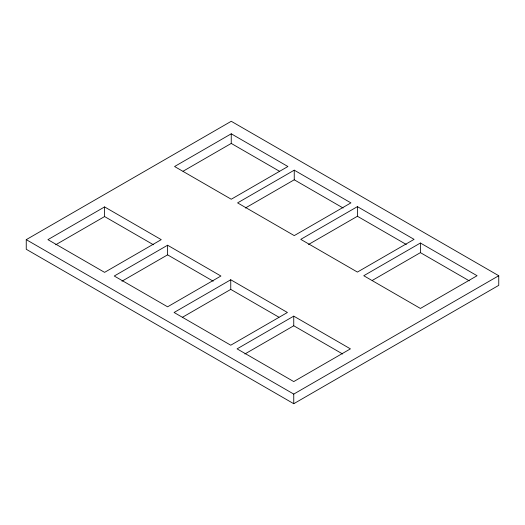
<?xml version="1.0" encoding="UTF-8"?>
<svg xmlns="http://www.w3.org/2000/svg" width="525" height="525" viewBox="0 0 525 525"><rect width="100%" height="100%" fill="white"/><g stroke="black" fill="none" stroke-linecap="round" stroke-linejoin="round"><path stroke-width="0.79" d="M26.25 239.649L231.249 121.288L498.75 275.73L498.75 285.351L293.751 403.712L26.25 249.27L26.25 239.649L293.751 394.085L498.75 275.73M104.587 206.929L47.919 239.649L104.587 272.363L161.247 239.649L104.587 206.929L104.587 216.556L55.709 244.768M231.249 133.803L174.582 166.517L231.249 199.231L287.917 166.517L231.249 133.803L231.249 143.423L279.418 171.229M183.081 171.229L231.249 143.423M294.249 170.172L237.582 202.886L294.249 235.607L350.917 202.886L294.249 170.172L294.249 179.793L343.127 208.012M167.587 245.227L114.253 276.019L167.587 306.81L220.913 276.019L167.587 245.227L167.587 254.848L121.971 281.183M245.372 208.012L294.249 179.793M230.751 279.772L174.083 312.487L230.751 345.207L287.418 312.487L230.751 279.772L230.751 289.393L278.919 317.205M357.413 206.64L300.753 239.361L357.413 272.075L414.081 239.361L357.413 206.64L357.413 216.267L406.291 244.479M182.582 317.205L230.751 289.393M308.543 244.479L357.413 216.267M293.751 316.142L237.083 348.863L293.751 381.577L350.418 348.863L293.751 316.142L293.751 325.769L342.628 353.988M420.413 243.016L363.753 275.73L420.413 308.444L477.081 275.73L420.413 243.016L420.413 252.637L469.291 280.855M244.873 353.988L293.751 325.769M372.251 280.448L420.413 252.637M104.587 216.556L153.458 244.768M167.587 254.848L213.196 281.183M293.751 394.085L293.751 403.712"/></g></svg>
